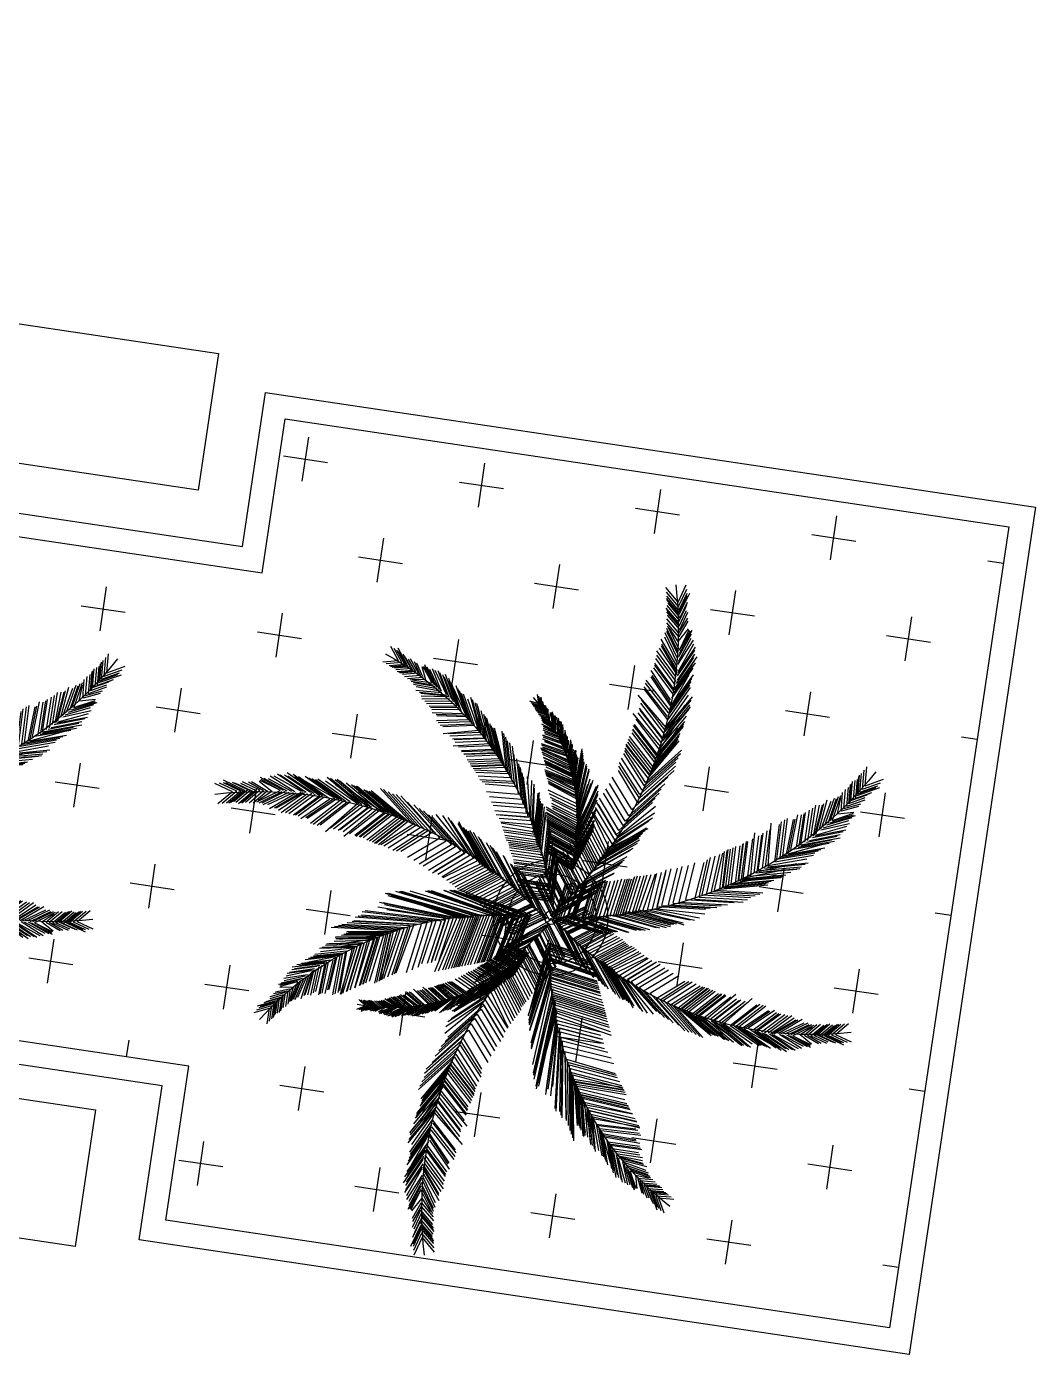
# Model space of a CAD drawing. Header units: millimetres. Extents: x 338 to 506, y 179 to 335.
# Drawn here: x 378.84 to 385.32, y 234 to 242.52 of the extents above; entities that cross this region are included whole.
import ezdxf

# ---------------------------------------------------------------- set-up
doc = ezdxf.new("R2010")
doc.units = ezdxf.units.MM
for name, color, linetype in [('ANDEN', 251, 'Continuous'), ('FLOWRS', 64, 'Continuous'), ('MUROS', 32, 'Continuous'), ('POOL', 8, 'Continuous'), ('REJAS', 151, 'Continuous')]:
    doc.layers.add(name, color=color, linetype=linetype)

# ---------------------------------------------------------------- blocks, each defined once
blk = doc.blocks.new('*X962')
at = {"color": 0}
for p, q in [((52.1166, 114.8184), (52.1166, 114.5327)), ((53.2596, 114.8184), (53.2596, 114.5327)), ((54.4026, 114.8184), (54.4026, 114.5327)), ((51.9738, 114.6756), (52.2595, 114.6756)), ((53.1168, 114.6756), (53.4025, 114.6756)), ((54.2598, 114.6756), (54.5455, 114.6756)), ((52.6881, 114.2469), (52.6881, 113.9612)), ((53.8311, 114.2469), (53.8311, 113.9612)), ((51.5804, 114.1041), (51.688, 114.1041)), ((52.5453, 114.1041), (52.831, 114.1041)), ((53.6883, 114.1041), (53.974, 114.1041)), ((50.9736, 113.6754), (50.9736, 113.3897)), ((52.1166, 113.6754), (52.1166, 113.3897)), ((53.2596, 113.6754), (53.2596, 113.3897)), ((54.4026, 113.6754), (54.4026, 113.3897)), ((55.5456, 113.6754), (55.5456, 113.3897)), ((50.8308, 113.5326), (51.1165, 113.5326)), ((51.9738, 113.5326), (52.2595, 113.5326)), ((53.1168, 113.5326), (53.4025, 113.5326)), ((54.2598, 113.5326), (54.5455, 113.5326)), ((55.4028, 113.5326), (55.6885, 113.5326)), ((51.5451, 113.1039), (51.5451, 112.8182)), ((52.6881, 113.1039), (52.6881, 112.8182)), ((53.8311, 113.1039), (53.8311, 112.8182)), ((54.9741, 113.1039), (54.9741, 112.8182)), ((51.4023, 112.9611), (51.688, 112.9611)), ((52.5453, 112.9611), (52.831, 112.9611)), ((53.6883, 112.9611), (53.974, 112.9611)), ((54.8313, 112.9611), (55.117, 112.9611)), ((50.9736, 112.5324), (50.9736, 112.2467)), ((52.1166, 112.5324), (52.1166, 112.2467)), ((53.2596, 112.5324), (53.2596, 112.2467)), ((54.4026, 112.5324), (54.4026, 112.2467)), ((55.5456, 112.5324), (55.5456, 112.2467)), ((50.8308, 112.3896), (51.1165, 112.3896)), ((51.9738, 112.3896), (52.2595, 112.3896)), ((53.1168, 112.3896), (53.4025, 112.3896)), ((54.2598, 112.3896), (54.5455, 112.3896)), ((55.4028, 112.3896), (55.6885, 112.3896)), ((51.5451, 111.9609), (51.5451, 111.6752)), ((52.6881, 111.9609), (52.6881, 111.6752)), ((53.8311, 111.9609), (53.8311, 111.6752)), ((54.9741, 111.9609), (54.9741, 111.6752)), ((51.4023, 111.8181), (51.688, 111.8181)), ((52.5453, 111.8181), (52.831, 111.8181)), ((53.6883, 111.8181), (53.974, 111.8181)), ((54.8313, 111.8181), (55.117, 111.8181)), ((50.9736, 111.3894), (50.9736, 111.1037)), ((52.1166, 111.3894), (52.1166, 111.1037)), ((53.2596, 111.3894), (53.2596, 111.1037)), ((54.4026, 111.3894), (54.4026, 111.1037)), ((55.5456, 111.3894), (55.5456, 111.1037)), ((50.8308, 111.2466), (51.1165, 111.2466)), ((51.9738, 111.2466), (52.2595, 111.2466)), ((53.1168, 111.2466), (53.4025, 111.2466)), ((54.2598, 111.2466), (54.5455, 111.2466)), ((55.4028, 111.2466), (55.6885, 111.2466)), ((51.5451, 110.8179), (51.5451, 110.5322)), ((52.6881, 110.8179), (52.6881, 110.5322)), ((53.8311, 110.8179), (53.8311, 110.5322)), ((54.9741, 110.8179), (54.9741, 110.5322)), ((51.4023, 110.6751), (51.688, 110.6751)), ((52.5453, 110.6751), (52.831, 110.6751)), ((53.6883, 110.6751), (53.974, 110.6751)), ((54.8313, 110.6751), (55.117, 110.6751)), ((50.9736, 110.2464), (50.9736, 109.9607)), ((52.1166, 110.2464), (52.1166, 109.9607)), ((53.2596, 110.2464), (53.2596, 109.9607)), ((54.4026, 110.2464), (54.4026, 109.9607)), ((55.5456, 110.2464), (55.5456, 109.9607)), ((50.8308, 110.1036), (51.1165, 110.1036)), ((51.9738, 110.1036), (52.2595, 110.1036)), ((53.1168, 110.1036), (53.4025, 110.1036)), ((54.2598, 110.1036), (54.5455, 110.1036)), ((55.4028, 110.1036), (55.6885, 110.1036)), ((51.5451, 109.6749), (51.5451, 109.3892)), ((52.6881, 109.6749), (52.6881, 109.3892)), ((53.8311, 109.6749), (53.8311, 109.3892)), ((54.9741, 109.6749), (54.9741, 109.3892)), ((51.4023, 109.5321), (51.688, 109.5321)), ((52.5453, 109.5321), (52.831, 109.5321)), ((53.6883, 109.5321), (53.974, 109.5321)), ((54.8313, 109.5321), (55.117, 109.5321)), ((50.9736, 109.1034), (50.9736, 109.0011)), ((52.1166, 109.1034), (52.1166, 109.0011)), ((53.2596, 109.1034), (53.2596, 109.0011)), ((54.4026, 109.1034), (54.4026, 109.0011)), ((55.5456, 109.1034), (55.5456, 109.0011))]:
    blk.add_line(p, q, dxfattribs=at)
blk = doc.blocks.new('I')
for p, q in [((0.0092, 0.0099), (0.036, -0.2109)), ((0.0093, 0), (0.2881, 0.0297)), ((0.0139, 0.0099), (0.0407, -0.2109)), ((0.0197, -0.0047), (0.2985, 0.025)), ((0.0243, 0.0052), (0.0511, -0.2156)), ((0.0375, 0.0024), (0.0643, -0.2185)), ((0.0427, -0.0097), (0.3215, 0.02)), ((0.0473, 0.0002), (0.0741, -0.2207)), ((0.0475, -0.0097), (0.3263, 0.02)), ((0.0786, -0.0201), (0.3574, 0.0096)), ((0.0843, -0.022), (0.3631, 0.0077)), ((0.0975, -0.0267), (0.3763, 0.003)), ((0.1041, -0.0286), (0.3829, 0.0011)), ((0.0624, -0.0046), (0.0892, -0.2254)), ((0.0832, -0.0102), (0.11, -0.231)), ((0.0888, -0.0121), (0.1157, -0.2329)), ((0.1087, -0.0187), (0.1355, -0.2395)), ((0.1098, -0.0314), (0.3886, -0.0017)), ((0.1143, -0.0215), (0.1412, -0.2424)), ((0.1228, -0.0234), (0.1497, -0.2443)), ((0.1294, -0.0253), (0.1563, -0.2461)), ((0.1655, -0.039), (0.4443, -0.0093)), ((0.17, -0.0291), (0.1886, -0.2561)), ((0.174, -0.0409), (0.4528, -0.0112)), ((0.1785, -0.031), (0.1971, -0.258)), ((0.1898, -0.0338), (0.2085, -0.2608)), ((0.2049, -0.0357), (0.2236, -0.2627)), ((0.2108, -0.0484), (0.4916, -0.031)), ((0.2153, -0.0385), (0.234, -0.2655)), ((0.2257, -0.0414), (0.2443, -0.2683)), ((0.2363, -0.055), (0.5171, -0.0376)), ((0.2408, -0.0451), (0.2594, -0.2721)), ((0.2457, -0.0578), (0.5266, -0.0405)), ((0.2503, -0.048), (0.2689, -0.2749)), ((0.2627, -0.0607), (0.5435, -0.0433)), ((0.2673, -0.0508), (0.2859, -0.2778)), ((0.2853, -0.0692), (0.5662, -0.0518)), ((0.2899, -0.0593), (0.3106, -0.2863)), ((0.3069, -0.0678), (0.3276, -0.2947)), ((0.3222, -0.088), (0.603, -0.0706)), ((0.3412, -0.0906), (0.6221, -0.0732)), ((0.3267, -0.0781), (0.3474, -0.3051)), ((0.3458, -0.0807), (0.3665, -0.3077)), ((0.3588, -0.0851), (0.3795, -0.312)), ((0.37, -0.0885), (0.3907, -0.3155)), ((0.3776, -0.1001), (0.6585, -0.0828)), ((0.3822, -0.0903), (0.4029, -0.3172)), ((0.3906, -0.1053), (0.6797, -0.0941)), ((0.3928, -0.1161), (0.6819, -0.1049)), ((0.3952, -0.0955), (0.4159, -0.3224)), ((0.3974, -0.1062), (0.4181, -0.3332)), ((0.4076, -0.123), (0.6966, -0.1118)), ((0.4121, -0.1132), (0.4328, -0.3401)), ((0.4249, -0.1282), (0.714, -0.117)), ((0.4295, -0.1184), (0.4501, -0.3453)), ((0.4457, -0.1343), (0.7347, -0.1231)), ((0.4502, -0.1244), (0.4709, -0.3514)), ((0.4613, -0.1421), (0.7503, -0.1309)), ((0.4658, -0.1322), (0.4865, -0.3592)), ((0.4777, -0.1508), (0.7565, -0.1211)), ((0.4823, -0.1409), (0.5091, -0.3658)), ((0.5047, -0.1519), (0.785, -0.157)), ((0.5066, -0.1495), (0.5334, -0.3745)), ((0.5301, -0.1624), (0.8105, -0.1605)), ((0.5326, -0.1591), (0.5389, -0.3778)), ((0.5564, -0.173), (0.8367, -0.1791)), ((0.5585, -0.1703), (0.5649, -0.3891)), ((0.5819, -0.1917), (0.5882, -0.4105)), ((0.5819, -0.1917), (0.8588, -0.2358)), ((0.5836, -0.1775), (0.8622, -0.2089)), ((0.5836, -0.1775), (0.8622, -0.2089)), ((0.5837, -0.1764), (0.59, -0.3951)), ((0.5837, -0.1764), (0.59, -0.3951)), ((0.6079, -0.2037), (0.6143, -0.4225)), ((0.6079, -0.2037), (0.8848, -0.2478)), ((0.644, -0.2157), (0.6504, -0.4345)), ((0.644, -0.2157), (0.9209, -0.2598)), ((0.6681, -0.2298), (0.6744, -0.4485)), ((0.6681, -0.2298), (0.945, -0.2738)), ((0.7022, -0.2438), (0.7085, -0.4626)), ((0.7022, -0.2438), (0.9791, -0.2879)), ((0.7363, -0.2658), (0.7426, -0.4846)), ((0.7363, -0.2658), (1.0132, -0.3099)), ((0.7876, -0.279), (0.7939, -0.4978)), ((0.7876, -0.279), (1.0645, -0.3231)), ((0.809, -0.2968), (0.8091, -0.5177)), ((0.809, -0.2968), (1.0859, -0.3409)), ((0.8233, -0.3137), (0.8234, -0.5345)), ((0.8233, -0.3137), (1.1002, -0.3578)), ((0.8479, -0.3281), (0.8481, -0.5489)), ((0.8479, -0.3281), (1.1248, -0.3721)), ((0.8726, -0.3435), (0.8727, -0.5643)), ((0.8726, -0.3435), (1.1494, -0.3875)), ((0.888, -0.3547), (0.8881, -0.5756)), ((0.888, -0.3547), (1.1648, -0.3988)), ((0.9152, -0.3676), (0.896, -0.5853)), ((0.9295, -0.3777), (0.9103, -0.5954)), ((0.9333, -0.3834), (0.9141, -0.6012)), ((0.9152, -0.3676), (1.1827, -0.4517)), ((0.9396, -0.3809), (1.1667, -0.4526)), ((0.9467, -0.3892), (0.9275, -0.6069)), ((0.9601, -0.4006), (0.9409, -0.6184)), ((0.9434, -0.3866), (1.1706, -0.4584)), ((0.9735, -0.4102), (0.9543, -0.628)), ((0.9568, -0.3924), (1.184, -0.4641)), ((0.9702, -0.4039), (1.1974, -0.4756)), ((0.9978, -0.4204), (0.9786, -0.6381)), ((0.9836, -0.4134), (1.2108, -0.4852)), ((1.0099, -0.4332), (0.9907, -0.6509)), ((1.0137, -0.437), (0.9945, -0.6547)), ((0.9978, -0.4204), (1.2174, -0.5177)), ((1.0271, -0.4523), (1.0079, -0.67)), ((1.0348, -0.4542), (1.0155, -0.6719)), ((1.02, -0.4364), (1.2471, -0.5081)), ((1.0238, -0.4402), (1.251, -0.5119)), ((1.0315, -0.4478), (1.2586, -0.5196)), ((1.0372, -0.4555), (1.2643, -0.5272)), ((1.0391, -0.4617), (1.2587, -0.5591)), ((1.0449, -0.4574), (1.272, -0.5292)), ((1.0596, -0.4752), (1.0404, -0.693)), ((1.0741, -0.4835), (1.0443, -0.7294)), ((1.0697, -0.4784), (1.2969, -0.5502)), ((1.0903, -0.5001), (1.071, -0.7178)), ((1.1075, -0.5077), (1.0883, -0.7255)), ((1.1113, -0.5192), (1.0921, -0.737)), ((1.1004, -0.5033), (1.3275, -0.5751)), ((1.1324, -0.5383), (1.1131, -0.7561)), ((1.1134, -0.5161), (1.3214, -0.6068)), ((1.1176, -0.511), (1.3447, -0.5827)), ((1.1214, -0.5224), (1.3486, -0.5942)), ((1.1615, -0.5591), (1.1252, -0.8037)), ((1.1477, -0.5498), (1.1285, -0.7676)), ((1.1425, -0.5416), (1.3696, -0.6133)), ((1.1578, -0.553), (1.3849, -0.6248)), ((1.1612, -0.56), (1.3725, -0.6458)), ((1.1943, -0.5903), (1.175, -0.8081)), ((1.2013, -0.6072), (1.182, -0.8249)), ((1.1943, -0.5903), (1.4056, -0.6761)), ((1.2114, -0.6104), (1.4098, -0.6898)), ((1.2185, -0.6225), (1.1993, -0.8402)), ((1.2319, -0.634), (1.2127, -0.8517)), ((1.2286, -0.6257), (1.427, -0.7051)), ((1.242, -0.6372), (1.4404, -0.7166)), ((1.251, -0.6474), (1.2471, -0.8517)), ((1.2601, -0.6518), (1.2561, -0.8562)), ((1.2601, -0.6518), (1.4395, -0.7455)), ((1.2611, -0.6506), (1.4596, -0.73)), ((1.2702, -0.6799), (1.2662, -0.8842)), ((1.2803, -0.6831), (1.4787, -0.7625)), ((1.2989, -0.699), (1.2873, -0.8881)), ((1.3123, -0.7086), (1.3007, -0.8976)), ((1.3195, -0.7184), (1.3079, -0.9075)), ((1.309, -0.7022), (1.5074, -0.7816)), ((1.3195, -0.7184), (1.5338, -0.8065)), ((1.3224, -0.7118), (1.4883, -0.7835)), ((1.3243, -0.7156), (1.4902, -0.7873)), ((1.3391, -0.7372), (1.3275, -0.9263)), ((1.3544, -0.7506), (1.3428, -0.9397)), ((1.3492, -0.7405), (1.5151, -0.8122)), ((1.3645, -0.7538), (1.5304, -0.8256)), ((1.3678, -0.7717), (1.3562, -0.9607)), ((1.3812, -0.7831), (1.3772, -0.9665)), ((1.3779, -0.7749), (1.5438, -0.8466)), ((1.3869, -0.7908), (1.3945, -0.9703)), ((1.3913, -0.7864), (1.5572, -0.8581)), ((1.3933, -0.7993), (1.4009, -0.9788)), ((1.397, -0.794), (1.5578, -0.8798)), ((1.4061, -0.8252), (1.4136, -1.0047)), ((1.4161, -0.8284), (1.5693, -0.8989)), ((1.4175, -0.8386), (1.4385, -1.0028)), ((1.4276, -0.8418), (1.5629, -0.9148)), ((1.4328, -0.8597), (1.4538, -1.0239)), ((1.4429, -0.8629), (1.5782, -0.9359)), ((1.4482, -0.875), (1.4653, -1.0239)), ((1.4577, -0.8903), (1.4749, -1.0392)), ((1.4582, -0.8782), (1.5935, -0.9512)), ((1.4678, -0.8935), (1.5829, -0.9528)), ((1.4692, -0.8979), (1.4863, -1.0468)), ((1.4793, -0.9011), (1.5796, -0.9616)), ((1.49, -0.9398), (1.4892, -1.0331)), ((1.49, -0.9398), (1.5796, -0.9691)), ((1.5068, -0.9581), (1.4926, -1.0667)), ((1.5189, -0.9779), (1.5048, -1.0865)), ((1.5106, -0.9619), (1.6013, -1.0082)), ((1.5189, -0.9779), (1.6096, -1.0241)), ((1.5342, -0.9932), (1.5201, -1.1018)), ((1.5342, -0.9932), (1.6287, -1.0522)), ((1.5419, -1.0123), (1.5277, -1.1209)), ((1.5471, -1.0186), (1.5329, -1.1272)), ((1.5496, -1.0314), (1.5354, -1.14)), ((1.5419, -1.0123), (1.6262, -1.0649)), ((1.5629, -1.041), (1.5488, -1.1496)), ((1.5496, -1.0314), (1.6338, -1.0841)), ((1.5744, -1.0505), (1.5603, -1.1591)), ((1.5629, -1.041), (1.6472, -1.0936)), ((1.5792, -1.0677), (1.5651, -1.1763)), ((1.5821, -1.0773), (1.5679, -1.1859)), ((1.5744, -1.0505), (1.6587, -1.1032)), ((1.5792, -1.0677), (1.6978, -1.1399)), ((1.5821, -1.0773), (1.6766, -1.1363)), ((1.5897, -1.0888), (1.5756, -1.1974)), ((1.6012, -1.1098), (1.5871, -1.2184)), ((1.5897, -1.0888), (1.6842, -1.1478)), ((1.6127, -1.1328), (1.5985, -1.2414)), ((1.6012, -1.1098), (1.6957, -1.1688)), ((1.6127, -1.1328), (1.7072, -1.1918))]:
    blk.add_line(p, q)
for points in [[(-0.0098, 0.0135), (0.315, 0.0294)], [(0.0283, 0.0038), (0.3531, 0.0196)]]:
    blk.add_lwpolyline(points)
blk.add_arc((-0.3466, -2.2061), 2.2298, 26.10659, 80.93961)
blk = doc.blocks.new('U')
for p, q in [((0.0084, 0.0004), (-0.0406, -0.0994)), ((0.0182, -0.0105), (-0.0534, -0.1562)), ((0.0217, -0.0141), (-0.0505, -0.1611)), ((0.0268, -0.0202), (-0.0462, -0.1686)), ((0.0339, -0.0283), (-0.0402, -0.179)), ((0.0104, -0.0009), (-0.0387, -0.1007)), ((0.0358, -0.0306), (-0.0386, -0.1818)), ((0.0135, -0.0057), (-0.0356, -0.1055)), ((0.0423, -0.0388), (-0.0329, -0.1917)), ((0.0439, -0.0415), (-0.0313, -0.1944)), ((0.0469, -0.0446), (-0.0288, -0.1987)), ((0.0058, -0.0038), (0.1307, -0.0675)), ((0.0089, -0.0086), (0.1337, -0.0723)), ((0.0171, -0.017), (0.2397, -0.1306)), ((0.0191, -0.0183), (0.2401, -0.131)), ((0.0293, -0.0312), (0.251, -0.1443)), ((0.0312, -0.0335), (0.253, -0.1467)), ((0.0354, -0.0391), (0.2579, -0.1526)), ((0.0377, -0.0417), (0.26, -0.1551)), ((0.0393, -0.0444), (0.2627, -0.1584)), ((0.0492, -0.0472), (-0.0269, -0.202)), ((0.0651, -0.0599), (-0.0191, -0.2155)), ((0.0682, -0.063), (-0.0166, -0.2198)), ((0.0722, -0.0673), (-0.0134, -0.2254)), ((0.078, -0.0722), (-0.009, -0.2329)), ((0.0815, -0.0762), (-0.006, -0.2381)), ((0.0851, -0.0802), (-0.0031, -0.2432)), ((0.0904, -0.0859), (0.0013, -0.2507)), ((0.0936, -0.0897), (0.004, -0.2554)), ((0.0605, -0.0628), (0.2735, -0.1714)), ((0.0636, -0.0659), (0.2757, -0.1741)), ((0.0769, -0.0791), (0.3034, -0.2076)), ((0.0858, -0.0888), (0.3108, -0.2164)), ((0.089, -0.0926), (0.3138, -0.2201)), ((0.0999, -0.0955), (0.0089, -0.2639)), ((0.1071, -0.1053), (0.0163, -0.2767)), ((0.1119, -0.1135), (0.0211, -0.285)), ((0.1174, -0.1232), (0.0266, -0.2946)), ((0.1247, -0.1295), (0.0322, -0.3042)), ((0.1289, -0.1349), (0.0359, -0.3106)), ((0.1327, -0.1394), (0.0391, -0.3161)), ((0.0953, -0.0984), (0.3173, -0.2243)), ((0.1025, -0.1082), (0.3524, -0.2658)), ((0.1128, -0.1261), (0.3714, -0.2887)), ((0.12, -0.1324), (0.3747, -0.2928)), ((0.1373, -0.1435), (0.0426, -0.3222)), ((0.1413, -0.1492), (0.0463, -0.3286)), ((0.1393, -0.1543), (0.0467, -0.3292)), ((0.1436, -0.1612), (0.0508, -0.3364)), ((0.1494, -0.1681), (0.0558, -0.345)), ((0.1565, -0.1763), (0.0617, -0.3553)), ((0.1609, -0.1839), (0.0661, -0.3628)), ((0.1327, -0.1463), (0.3853, -0.3055)), ((0.1347, -0.1572), (0.3968, -0.3281)), ((0.1367, -0.1521), (0.3759, -0.2951)), ((0.139, -0.1641), (0.404, -0.3367)), ((0.1448, -0.171), (0.3851, -0.3272)), ((0.1519, -0.1792), (0.3917, -0.3351)), ((0.1563, -0.1868), (0.2804, -0.261)), ((0.1654, -0.192), (0.0741, -0.3767)), ((0.1732, -0.2022), (0.0811, -0.3886)), ((0.1815, -0.2133), (0.1008, -0.3499)), ((0.1893, -0.2251), (0.1086, -0.3617)), ((0.1982, -0.2345), (0.1174, -0.3711)), ((0.1982, -0.2345), (0.1174, -0.3711)), ((0.1608, -0.1949), (0.4001, -0.332)), ((0.1718, -0.2027), (0.3845, -0.3657)), ((0.1796, -0.2141), (0.3942, -0.3741)), ((0.1877, -0.2257), (0.3754, -0.3659)), ((0.1978, -0.235), (0.3567, -0.3713)), ((0.1978, -0.235), (0.385, -0.3895)), ((0.1932, -0.2405), (0.1125, -0.377)), ((0.2009, -0.2526), (0.1201, -0.3892)), ((0.2189, -0.28), (0.1314, -0.4231)), ((0.2127, -0.2675), (0.132, -0.4041)), ((0.1932, -0.2405), (0.4051, -0.4322)), ((0.2009, -0.2526), (0.4094, -0.4414)), ((0.2127, -0.2675), (0.4017, -0.4514)), ((0.2189, -0.28), (0.4073, -0.4633)), ((0.2294, -0.2952), (0.1379, -0.4448)), ((0.2377, -0.3137), (0.1443, -0.4663)), ((0.2294, -0.2952), (0.412, -0.4732)), ((0.2377, -0.3137), (0.4044, -0.4856)), ((0.2555, -0.3332), (0.1666, -0.4948)), ((0.2596, -0.3465), (0.1686, -0.5014)), ((0.261, -0.3575), (0.1713, -0.5103)), ((0.2674, -0.3702), (0.1759, -0.5258)), ((0.2555, -0.3332), (0.4072, -0.4915)), ((0.2596, -0.3465), (0.415, -0.5081)), ((0.261, -0.3575), (0.423, -0.5251)), ((0.2674, -0.3702), (0.4287, -0.5372)), ((0.2735, -0.3834), (0.1806, -0.5412)), ((0.2848, -0.4052), (0.1824, -0.5473)), ((0.2769, -0.3924), (0.1835, -0.5509)), ((0.288, -0.4133), (0.185, -0.5561)), ((0.2881, -0.4168), (0.1858, -0.5587)), ((0.2921, -0.4228), (0.1882, -0.5668)), ((0.2735, -0.3834), (0.435, -0.5505)), ((0.2769, -0.3924), (0.4398, -0.5608)), ((0.2848, -0.4052), (0.3919, -0.5301)), ((0.2914, -0.4174), (0.3849, -0.5261)), ((0.2914, -0.4209), (0.385, -0.5296)), ((0.2946, -0.4313), (0.1908, -0.5752)), ((0.2976, -0.439), (0.2071, -0.5849)), ((0.305, -0.4498), (0.2115, -0.5995)), ((0.3065, -0.4585), (0.2138, -0.6073)), ((0.3071, -0.4611), (0.2146, -0.6097)), ((0.2955, -0.4269), (0.389, -0.5356)), ((0.2979, -0.4354), (0.3915, -0.5441)), ((0.3009, -0.4431), (0.3945, -0.5518)), ((0.305, -0.4498), (0.3884, -0.5672)), ((0.3099, -0.4626), (0.4035, -0.5713)), ((0.3105, -0.4652), (0.404, -0.574)), ((0.3116, -0.4705), (0.3982, -0.5751)), ((0.3085, -0.4712), (0.2172, -0.6183)), ((0.3112, -0.4741), (0.2185, -0.6229)), ((0.3159, -0.4897), (0.2232, -0.6384)), ((0.3197, -0.4971), (0.2237, -0.6401)), ((0.3219, -0.5085), (0.229, -0.6576)), ((0.3271, -0.5164), (0.2321, -0.668)), ((0.311, -0.4784), (0.3764, -0.5792)), ((0.3119, -0.4753), (0.3944, -0.5716)), ((0.3146, -0.4782), (0.397, -0.5744)), ((0.3192, -0.4938), (0.3948, -0.5859)), ((0.3253, -0.5126), (0.4008, -0.6047)), ((0.3255, -0.5222), (0.2329, -0.6709)), ((0.3291, -0.536), (0.2369, -0.6841)), ((0.3356, -0.5526), (0.2385, -0.6893)), ((0.3324, -0.545), (0.2398, -0.6936)), ((0.3272, -0.5215), (0.3896, -0.6163)), ((0.3289, -0.5263), (0.4044, -0.6184)), ((0.3304, -0.5205), (0.4059, -0.6126)), ((0.3325, -0.5401), (0.408, -0.6322)), ((0.3353, -0.5529), (0.4003, -0.6466)), ((0.3357, -0.5491), (0.4113, -0.6412)), ((0.3392, -0.5837), (0.2508, -0.6946)), ((0.3408, -0.5747), (0.2525, -0.6856)), ((0.3422, -0.5948), (0.2539, -0.7057)), ((0.3447, -0.6032), (0.2564, -0.7141)), ((0.3408, -0.5747), (0.4059, -0.6683)), ((0.3425, -0.5878), (0.4039, -0.6752)), ((0.3456, -0.5989), (0.407, -0.6863)), ((0.348, -0.6073), (0.4095, -0.6948)), ((0.3482, -0.6329), (0.2782, -0.7313)), ((0.349, -0.6141), (0.2791, -0.7124)), ((0.3516, -0.6184), (0.2817, -0.7168)), ((0.355, -0.6488), (0.286, -0.7386)), ((0.358, -0.6564), (0.289, -0.7463)), ((0.3515, -0.637), (0.413, -0.7245)), ((0.3516, -0.6184), (0.4012, -0.7066)), ((0.3524, -0.6182), (0.4138, -0.7056)), ((0.3583, -0.6529), (0.4198, -0.7403)), ((0.3583, -0.6625), (0.2894, -0.7524)), ((0.3614, -0.6758), (0.3049, -0.7518)), ((0.364, -0.698), (0.3075, -0.774)), ((0.3641, -0.6855), (0.3076, -0.7616)), ((0.3583, -0.6625), (0.424, -0.7579)), ((0.3611, -0.6627), (0.411, -0.738)), ((0.3613, -0.6605), (0.4112, -0.7359)), ((0.3647, -0.6799), (0.4146, -0.7552)), ((0.3673, -0.7021), (0.4172, -0.7775)), ((0.3675, -0.6896), (0.4174, -0.765)), ((0.3665, -0.7065), (0.3148, -0.7822)), ((0.3654, -0.7309), (0.3195, -0.8081)), ((0.3668, -0.7113), (0.3209, -0.7885)), ((0.3671, -0.7166), (0.3213, -0.7938)), ((0.3665, -0.7396), (0.3305, -0.8141)), ((0.3672, -0.7526), (0.3311, -0.8271)), ((0.3687, -0.735), (0.4136, -0.8063)), ((0.3698, -0.7106), (0.4197, -0.7859)), ((0.3699, -0.7437), (0.4066, -0.8113)), ((0.3701, -0.7154), (0.4141, -0.7952)), ((0.3693, -0.7722), (0.3358, -0.8393)), ((0.3694, -0.7632), (0.336, -0.8303)), ((0.372, -0.7786), (0.3385, -0.8456)), ((0.3706, -0.7567), (0.4073, -0.8243)), ((0.3726, -0.7763), (0.4046, -0.8326)), ((0.3728, -0.7673), (0.4095, -0.8349)), ((0.3753, -0.7827), (0.4008, -0.8354)), ((0.371, -0.8257), (0.3354, -0.8673)), ((0.3712, -0.8463), (0.3356, -0.888)), ((0.3713, -0.8141), (0.3357, -0.8557)), ((0.3732, -0.8362), (0.3376, -0.8779)), ((0.3693, -0.8018), (0.3435, -0.8407)), ((0.3693, -0.8018), (0.3988, -0.8385)), ((0.371, -0.8257), (0.3963, -0.8698)), ((0.3712, -0.8463), (0.3921, -0.8914)), ((0.3719, -0.8167), (0.3972, -0.8609)), ((0.3732, -0.8362), (0.3967, -0.8868)), ((0.3692, -0.8564), (0.3336, -0.8981)), ((0.3703, -0.8846), (0.3347, -0.9262)), ((0.3704, -0.8914), (0.3348, -0.9331)), ((0.3717, -0.8504), (0.3361, -0.892)), ((0.3717, -0.8798), (0.3361, -0.9214)), ((0.3722, -0.8641), (0.3366, -0.9057)), ((0.3744, -0.8712), (0.3388, -0.9129)), ((0.3692, -0.8564), (0.3901, -0.9015)), ((0.3703, -0.8846), (0.3937, -0.9351)), ((0.3704, -0.8914), (0.3938, -0.942)), ((0.3717, -0.8798), (0.4016, -0.9423)), ((0.3722, -0.8641), (0.3931, -0.9092)), ((0.3744, -0.8712), (0.3953, -0.9163)), ((0.368, -0.9161), (0.3324, -0.9578)), ((0.3694, -0.9034), (0.3338, -0.945)), ((0.368, -0.9161), (0.3914, -0.9667)), ((0.3694, -0.9034), (0.3929, -0.9539))]:
    blk.add_line(p, q)
for points in [[(0.0015, 0.0071), (0.2423, -0.1337)], [(0.0148, -0.0074), (0.253, -0.1467)]]:
    blk.add_lwpolyline(points)
blk.add_arc((-0.7458, -0.8306), 1.1149, 352.9992, 47.8322)
blk = doc.blocks.new('TREE-NAK')
at = {"layer": 'FLOWRS'}
for centre, radius in [((0.0099, 0.0053), 0.3334), ((0.0134, 0.0156), 0.2583), ((0.0099, 0.0053), 0.0377)]:
    blk.add_circle(centre, radius, dxfattribs=at)
at = {"layer": 'FLOWRS', "color": 88}
for name, p, xscale, yscale, zscale, rotation in [('U', (-0.0663, 0.1189), 1.636073743442523, 1.636073743442523, 1.636073743442523, 167.9791529592173), ('I', (0.0204, 0.0255), 0.8941973647225171, 0.8941973647225171, 0.8941973647225171, 90)]:
    blk.add_blockref(name, p, dxfattribs=dict(at, xscale=xscale, yscale=yscale, zscale=zscale, rotation=rotation))
at = {"layer": 'FLOWRS'}
for p, rotation in [((-0.0086, 0.0298), 180), ((0.017, 0.0079), 44.99999999999999), ((-0.0166, 0.0053), 270)]:
    blk.add_blockref('I', p, dxfattribs=dict(at, rotation=rotation))
for name, p, xscale, yscale, zscale, rotation in [('I', (-0.216, 0.1007), -0.5, 0.5, 0.5000000000000001, 339.3524332626832), ('U', (-0.0794, -0.0569), 1.636073743442522, 1.636073743442522, 1.636073743442522, 261.6572137974608), ('I', (0.0598, -0.0619), 0.8440746508777872, 0.8440746508777872, 0.8440746508777872, 305.5439400633034)]:
    blk.add_blockref(name, p, dxfattribs=dict(at, xscale=xscale, yscale=yscale, zscale=zscale, rotation=rotation))
for name, p in [('I', (0.008, -0.0027)), ('U', (0.2533, -0.1589))]:
    blk.add_blockref(name, p, dxfattribs=at)
blk = doc.blocks.new('A$C7152A42C')
at = {"layer": 'ANDEN'}
for points in [[(50.43042, 108.85105), (50.43042, 113.85105), (51.43042, 113.85105), (51.43042, 118.85105), (50.43042, 118.85105), (50.43042, 123.85105), (51.43042, 123.85105), (51.43042, 136.73774), (54.93114, 136.51546), (54.93114, 123.85105), (55.93114, 123.85105), (55.93114, 118.85105), (54.93114, 118.85105), (54.93114, 113.85105), (55.93114, 113.85105), (55.93114, 108.85105)], [(50.58042, 109.00105), (50.58042, 113.70105), (51.58042, 113.70105), (51.58042, 119.00105), (50.58042, 119.00105), (50.58042, 123.70105), (51.58042, 123.70105), (51.58042, 136.57791), (54.78114, 136.37469), (54.78114, 123.70105), (55.78114, 123.70105), (55.78114, 119.00105), (54.78114, 119.00105), (54.78114, 113.70105), (55.78114, 113.70105), (55.78114, 109.00105)]]:
    blk.add_lwpolyline(points, close=True, dxfattribs=at)
at = {"layer": 'REJAS', "color": 30}
for points in [[(50.32733, 118.3495), (51.21431, 118.3495), (51.21431, 114.25199), (50.32733, 114.25199)], [(55.24598, 118.28308), (56.13296, 118.28308), (56.13296, 114.18557), (55.24598, 114.18557)]]:
    blk.add_lwpolyline(points, close=True, dxfattribs=at)
at = {"layer": 'ANDEN', "color": 85, "linetype": 'Continuous'}
blk.add_blockref('*X962', (0, 0), dxfattribs=at)
at = {"layer": 'POOL', "xscale": -1.107187129250961, "yscale": 1.107187129250961, "zscale": 1.107187129250961, "rotation": 131.1906638035006}
for p in [(52.86221, 116.47701), (52.86221, 111.55343)]:
    blk.add_blockref('TREE-NAK', p, dxfattribs=at)

msp = doc.modelspace()

# ---------------------------------------------------------------- block references
at = {"layer": 'MUROS', "color": 32, "rotation": 81.53046525965426}
msp.add_blockref('A$C7152A42C', (484.7482, 168.0844), dxfattribs=at)

doc.saveas('drawing.dxf')
